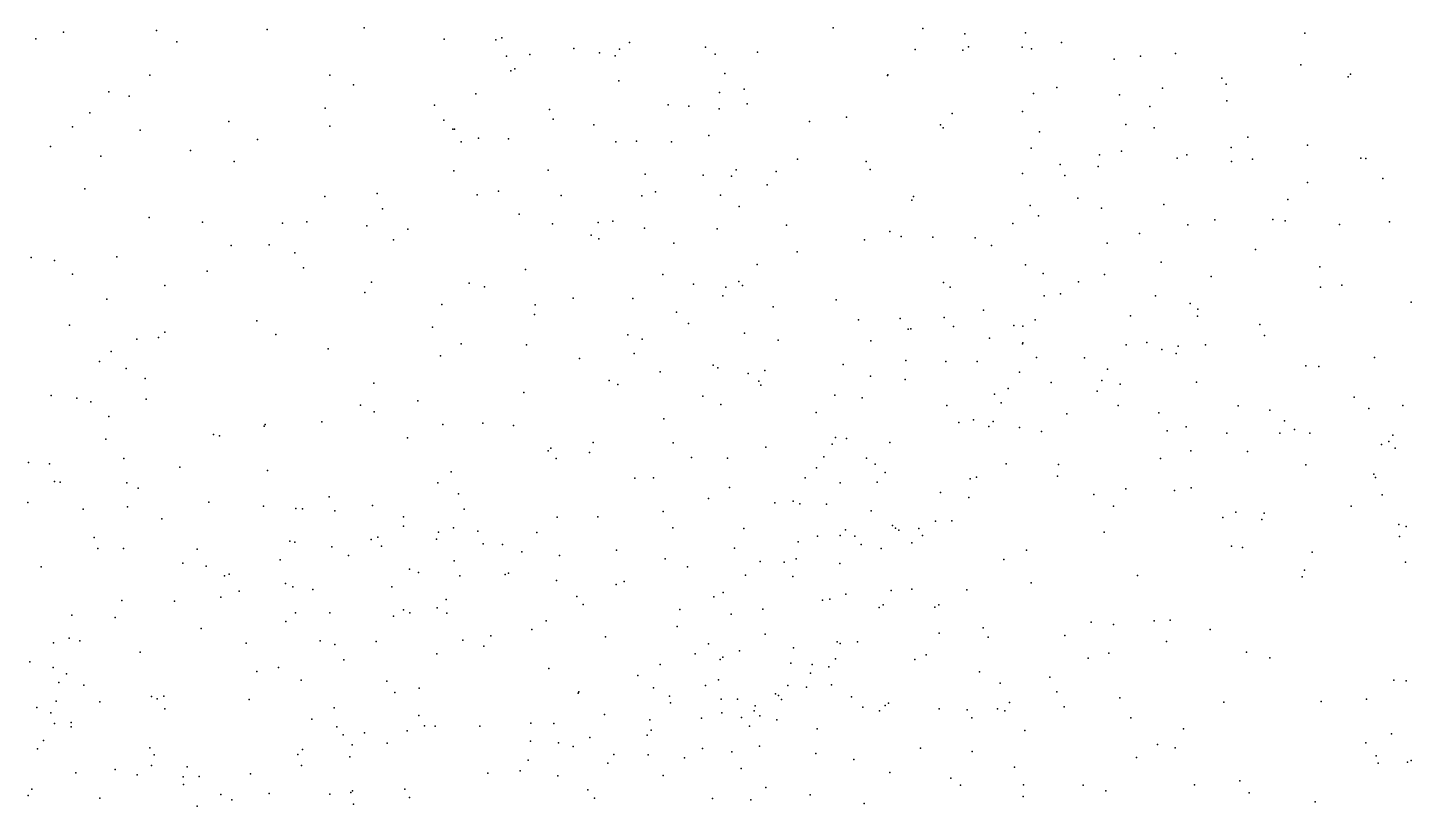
# Model space of a CAD drawing. Header units: metres. Extents: x -23.9 to 23.9, y -28.5 to 28.5.
# Drawn here: x -2.992 to -1.504, y 4.207 to 5.045 of the extents above; entities that cross this region are included whole.
import ezdxf

# ---------------------------------------------------------------- set-up
doc = ezdxf.new("R2010")
doc.units = ezdxf.units.M

msp = doc.modelspace()

# ---------------------------------------------------------------- linework, layer by layer
for p in [(-2.6303, 5.0445, 26.0972), (-2.1259, 5.0445, 13.291), (-2.9836, 5.0326, 15.4982), (-2.9538, 5.0396, 13.2194), (-2.8535, 5.0414, 29.0589), (-2.7346, 5.0427, 26.0524), (-2.5444, 5.0321, 26.1742), (-2.4888, 5.0315, 25.4681), (-2.4824, 5.0335, 26.2348), (-2.0294, 5.0438, 27.9517), (-1.9844, 5.038, 7.3888), (-1.9193, 5.0388, 26.009), (-1.6188, 5.0387, 25.9823), (-2.8318, 5.0292, 15.2661), (-2.4521, 5.0157, 25.6023), (-2.405, 5.0221, 13.1261), (-2.3774, 5.0175, 26.4357), (-2.3558, 5.0213, 5.0387), (-2.345, 5.0287, 27.9894), (-2.2631, 5.0236, 13.184), (-2.2529, 5.016, 28.6071), (-2.2075, 5.0181, 25.9005), (-2.0376, 5.021, 25.9869), (-1.9866, 5.0202, 26.6978), (-1.9806, 5.0239, 13.4735), (-1.9226, 5.0237, 13.8946), (-1.9128, 5.0216, 13.8111), (-1.8804, 5.0287, 14.9132), (-1.7579, 5.0166, 14.5215), (-2.4773, 5.0138, 25.1603), (-2.4682, 5.0004, 26.3122), (-2.3604, 5.0144, 17.7452), (-1.8239, 5.0106, 14.242), (-1.7956, 5.0139, 26.0225), (-1.623, 5.0046, 27.8182), (-2.8607, 4.9936, 15.3761), (-2.6674, 4.9934, 15.194), (-2.4727, 4.998, 28.9208), (-2.3564, 4.9873, 28.8042), (-2.2426, 4.9951, 26.5904), (-2.0676, 4.993, 26.6793), (-2.067, 4.9937, 12.2213), (-1.7081, 4.9902, 26.0152), (-1.5721, 4.9915, 24.7174), (-1.5695, 4.9947, 26.882), (-2.905, 4.9757, 15.4798), (-2.8832, 4.9708, 13.16), (-2.6419, 4.983, 26.1621), (-2.5102, 4.9734, 25.3551), (-2.2482, 4.9747, 28.1736), (-2.2217, 4.9784, 28.5065), (-1.9105, 4.9737, 14.9696), (-1.8854, 4.9802, 27.9101), (-1.8182, 4.9722, 26.7577), (-1.7718, 4.9794, 27.8787), (-1.7033, 4.9837, 12.5123), (-2.6724, 4.958, 13.1002), (-2.5548, 4.9611, 28.9834), (-2.4309, 4.9564, 25.6683), (-2.3034, 4.9615, 28.0478), (-2.2812, 4.9603, 25.8574), (-2.2486, 4.9574, 23.873), (-2.2184, 4.9627, 28.287), (-1.7853, 4.9597, 14.3332), (-1.7026, 4.9658, 24.6749), (-2.9252, 4.953, 29.075), (-2.7759, 4.9438, 26.1513), (-2.5447, 4.945, 26.3105), (-2.427, 4.946, 25.0161), (-2.1515, 4.9437, 13.2504), (-2.1115, 4.9483, 24.7229), (-2.0105, 4.9402, 26.7228), (-1.9979, 4.9524, 27.9017), (-1.9223, 4.9545, 13.9927), (-1.8112, 4.9403, 14.8218), (-2.944, 4.9379, 26.0831), (-2.8713, 4.9345, 13.2134), (-2.6671, 4.9387, 29.0362), (-2.5349, 4.9354, -19.8118), (-2.5331, 4.9354, 16.519), (-2.5072, 4.9259, 25.2629), (-2.3833, 4.94, 12.1015), (-2.2598, 4.9285, 28.6561), (-2.0076, 4.9369, 24.6848), (-1.904, 4.9327, 13.7311), (-1.7808, 4.937, -21.3626), (-1.6801, 4.9269, -13.4879), (-2.9675, 4.9169, 13.2068), (-2.817, 4.9123, 15.4118), (-2.7449, 4.9243, 15.2486), (-2.526, 4.9219, 13.0934), (-2.4752, 4.9251, 25.1248), (-2.3596, 4.9219, 15.2196), (-2.3374, 4.9225, 27.8849), (-2.2997, 4.9217, 26.5478), (-1.9129, 4.9151, 13.9184), (-1.8159, 4.9119, 14.2321), (-1.6978, 4.9157, 27.8012), (-1.6159, 4.9182, 25.9991), (-2.9134, 4.9063, 15.5576), (-2.7703, 4.9005, 13.1118), (-2.1642, 4.9033, 26.6317), (-2.0906, 4.9008, 27.8521), (-1.8818, 4.8974, 26.0329), (-1.8395, 4.9079, 24.6558), (-1.7559, 4.9041, 14.4264), (-1.7456, 4.9077, 14.5225), (-1.6977, 4.9007, 3.5659), (-1.6751, 4.903, 26.8683), (-1.5584, 4.9043, 24.7118), (-1.5533, 4.9037, 27.661), (-2.534, 4.8905, 11.0741), (-2.4323, 4.8914, 26.4814), (-2.3283, 4.8871, 28.785), (-2.2656, 4.8861, 28.095), (-2.2352, 4.885, 13.1834), (-2.2303, 4.8916, 13.551), (-2.1871, 4.89, 24.7589), (-2.0862, 4.892, 15.1324), (-1.9223, 4.8877, 24.6628), (-1.8767, 4.8857, 16.5963), (-1.841, 4.8951, 14.8864), (-1.5348, 4.8823, 7.7668), (-2.9308, 4.8712, 26.1842), (-2.6162, 4.8661, 15.2285), (-2.486, 4.8689, 25.5533), (-2.3169, 4.8682, 25.835), (-2.1969, 4.8757, 28.3907), (-1.6159, 4.878, 26.9522), (-2.6726, 4.8631, 26.3552), (-2.5087, 4.865, 25.4641), (-2.4186, 4.864, 25.7022), (-2.3316, 4.8638, 24.8727), (-2.2473, 4.8643, 15.2033), (-2.2269, 4.8522, 28.5748), (-2.0415, 4.859, 13.3565), (-2.0395, 4.8629, 4.7625), (-1.914, 4.8532, 14.0446), (-1.8628, 4.8613, 17.6529), (-1.7705, 4.8543, 27.7833), (-1.6371, 4.8597, 27.6966), (-2.8616, 4.8406, 13.144), (-2.6106, 4.8497, 29.0217), (-2.4637, 4.8441, 25.0832), (-2.3628, 4.8366, 26.5236), (-1.905, 4.8424, 27.8081), (-1.8375, 4.8505, 26.8382), (-1.7156, 4.8381, 26.921), (-1.653, 4.8384, 24.6786), (-1.6397, 4.837, 26.0088), (-2.8043, 4.8353, 26.3217), (-2.7182, 4.8342, 13.0996), (-2.6921, 4.8359, 15.2585), (-2.6274, 4.8316, -17.745), (-2.5835, 4.8278, 26.4378), (-2.4277, 4.8336, 28.9), (-2.3863, 4.8216, 24.9526), (-2.3787, 4.8352, 13.122), (-2.3289, 4.829, 28.0012), (-2.2508, 4.8283, 25.8854), (-2.176, 4.8322, 25.9381), (-2.0651, 4.8254, 26.7258), (-1.9328, 4.834, 15.009), (-1.7965, 4.8232, 14.7874), (-1.7444, 4.8327, 26.0284), (-1.5813, 4.8331, 27.5879), (-1.5276, 4.8357, 27.5045), (-2.7732, 4.8103, 15.4359), (-2.7326, 4.8109, 15.3333), (-2.5989, 4.8166, 13.0882), (-2.378, 4.8176, 4.3828), (-2.2972, 4.8127, 27.818), (-2.0921, 4.8164, 3.6645), (-2.0529, 4.8199, 24.6991), (-2.0188, 4.8192, 27.7899), (-1.9733, 4.8187, 26.8268), (-1.9557, 4.8102, 26.0207), (-1.8312, 4.8128, 14.2106), (-2.9885, 4.7974, 15.6825), (-2.9635, 4.7942, 26.1929), (-2.8964, 4.7983, 15.6148), (-2.7049, 4.8025, 29.0493), (-2.1645, 4.8035, 27.781), (-1.7731, 4.7925, 14.365), (-1.6716, 4.8061, 26.9925), (-2.9441, 4.7794, 29.0732), (-2.7992, 4.7829, 17.5791), (-2.6956, 4.7864, 26.4603), (-2.4569, 4.7846, 26.4929), (-2.3092, 4.7792, 15.2091), (-2.2077, 4.7899, 28.4096), (-1.919, 4.7894, 13.623), (-1.9003, 4.7803, 26.8657), (-1.8343, 4.7791, 26.9305), (-1.7196, 4.7769, 27.6467), (-1.6026, 4.7874, 27.5164), (-2.8446, 4.7675, 26.3921), (-2.6225, 4.7708, 8.5821), (-2.5174, 4.7698, 13.1003), (-2.501, 4.7658, 25.4331), (-2.276, 4.7687, 26.5641), (-2.2414, 4.7657, 28.588), (-2.2275, 4.7718, 28.2058), (-2.2234, 4.7673, 24.7966), (-2.0073, 4.7705, 13.424), (-2.0002, 4.7655, 27.7269), (-1.8621, 4.7712, 14.901), (-1.602, 4.7655, 27.4341), (-1.5789, 4.7677, 27.3115), (-2.907, 4.7528, 26.3355), (-2.6297, 4.7599, 15.2256), (-2.5469, 4.7471, 26.4841), (-2.4054, 4.7538, 28.866), (-2.3415, 4.7533, 27.8768), (-2.2446, 4.7561, 27.7815), (-2.1228, 4.7518, 25.9602), (-1.8989, 4.7562, 27.6949), (-1.8814, 4.7583, 14.15), (-1.7793, 4.7562, 26.0237), (-1.7421, 4.748, 13.2676), (-1.5042, 4.7495, 25.9448), (-2.447, 4.7363, 25.6195), (-2.4465, 4.7466, 25.0679), (-2.2943, 4.7387, 13.1634), (-2.1904, 4.7446, 26.6273), (-2.0065, 4.7328, 26.8291), (-1.9644, 4.741, 13.5109), (-1.8062, 4.7347, 14.291), (-1.7343, 4.7343, 27.5693), (-1.7339, 4.742, 27.0624), (-2.9471, 4.7247, -14.794), (-2.8446, 4.7172, 26.4608), (-2.7456, 4.7292, 15.4495), (-2.5569, 4.7225, 15.2032), (-2.2817, 4.7264, -22.8229), (-2.0986, 4.7305, 27.6864), (-2.0539, 4.7318, 15.0925), (-2.0454, 4.7205, 25.984), (-2.0425, 4.7206, 24.7072), (-1.9964, 4.7233, 8.6059), (-1.9315, 4.7242, 14.0284), (-1.9221, 4.7238, 13.8952), (-1.9086, 4.7306, 26.0169), (-1.667, 4.7255, 27.4712), (-2.8748, 4.7096, 5.6927), (-2.8516, 4.7116, 13.1577), (-2.7252, 4.7146, 13.1152), (-2.526, 4.7046, 28.9484), (-2.4557, 4.7034, 15.2117), (-2.3469, 4.7145, 25.7734), (-2.3313, 4.7097, 27.9867), (-2.2213, 4.716, 28.4711), (-2.185, 4.7087, 15.1673), (-2.0854, 4.7079, 26.7259), (-1.958, 4.7109, 27.6397), (-1.9225, 4.7046, 13.7038), (-1.9219, 4.7059, 24.6828), (-1.8109, 4.7035, 14.8443), (-1.7887, 4.7062, 14.7593), (-1.7549, 4.7021, 14.4823), (-1.7257, 4.7034, 27.1707), (-1.6622, 4.7137, 27.3582), (-2.9025, 4.6965, 29.0609), (-2.669, 4.6991, 26.5104), (-2.5481, 4.6917, 13.112), (-2.3986, 4.689, 25.6922), (-2.3398, 4.6941, 24.9145), (-1.9073, 4.6901, 14.983), (-1.8556, 4.6895, 27.5513), (-1.7725, 4.6987, 14.395), (-1.757, 4.6941, 14.6464), (-1.5437, 4.69, 24.7424), (-2.915, 4.6857, 26.4243), (-2.8861, 4.678, -12.6863), (-2.312, 4.6744, 27.7974), (-2.255, 4.6816, 28.6039), (-2.2501, 4.6789, 26.6058), (-2.2173, 4.6729, 13.235), (-2.1994, 4.6759, 25.8877), (-2.1151, 4.6824, 24.7477), (-2.0478, 4.6866, 7.3719), (-2.0048, 4.6857, 13.4578), (-1.9712, 4.6855, 26.9149), (-1.9255, 4.6742, 13.783), (-1.8308, 4.6775, 27.1314), (-1.6175, 4.681, 25.9736), (-1.6036, 4.6804, 17.2301), (-2.8659, 4.6674, 15.6283), (-2.62, 4.6623, 23.6096), (-2.3668, 4.6653, 15.2136), (-2.3576, 4.6611, 28.782), (-2.2058, 4.6646, 28.0983), (-2.2037, 4.6603, 28.534), (-2.0858, 4.67, -14.378), (-2.0484, 4.6663, -15.5329), (-1.8917, 4.6631, 14.1762), (-1.8372, 4.6653, 24.6873), (-1.8174, 4.6612, 27.2485), (-1.7352, 4.6635, 14.869), (-2.9671, 4.6491, 26.3536), (-2.9395, 4.6463, 15.6909), (-2.8647, 4.645, 26.574), (-2.5726, 4.6434, 15.1767), (-2.4587, 4.6523, 25.133), (-2.2661, 4.6485, 15.203), (-2.1241, 4.6493, 13.3147), (-2.0948, 4.6465, 15.1501), (-1.9526, 4.6505, 14.0994), (-1.9378, 4.6567, 27.5113), (-1.842, 4.6536, 27.4334), (-1.5658, 4.6473, 14.8576), (-2.9241, 4.6424, 4.5418), (-2.6342, 4.6387, 28.9837), (-2.6197, 4.6316, 13.1322), (-2.2468, 4.6394, 27.9598), (-2.1442, 4.6308, 28.1615), (-2.0037, 4.6384, 24.7223), (-1.9452, 4.6412, 26.9851), (-1.8747, 4.6294, 25.9881), (-1.8194, 4.6385, 18.4735), (-1.7757, 4.6306, 14.9454), (-1.6905, 4.6381, 14.7856), (-1.6563, 4.6335, 14.8897), (-1.5498, 4.6353, 14.7044), (-1.5132, 4.6385, 14.9705), (-2.9048, 4.6267, 13.2163), (-2.7379, 4.6163, 26.5478), (-2.7369, 4.6178, 15.4636), (-2.6757, 4.6209, 15.2976), (-2.5459, 4.6181, 24.1769), (-2.5026, 4.6193, 25.3506), (-2.4698, 4.6169, 25.5333), (-2.308, 4.6241, 28.7007), (-1.9908, 4.6201, 13.5472), (-1.9752, 4.623, 15.0828), (-1.9585, 4.6157, 13.6645), (-1.954, 4.6212, 13.8675), (-1.9256, 4.6148, 27.406), (-1.7465, 4.6153, 24.7131), (-1.6406, 4.6219, -18.3328), (-2.9081, 4.6022, 12.9746), (-2.7923, 4.6072, 29.0185), (-2.7859, 4.6059, -20.1386), (-2.5838, 4.6036, 26.535), (-2.3839, 4.5987, 25.006), (-2.2982, 4.5982, 11.117), (-2.1234, 4.604, 27.6113), (-2.1115, 4.6029, 25.9136), (-2.065, 4.5985, 27.5475), (-1.9019, 4.6103, 27.3223), (-1.7669, 4.6111, 18.1377), (-1.7027, 4.6085, 14.5395), (-1.6457, 4.6087, 24.7344), (-1.6299, 4.6127, 15.0282), (-1.6132, 4.6088, 14.64), (-1.5285, 4.5997, 4.6178), (-1.5242, 4.6066, 14.6046), (-2.4324, 4.5895, 13.1627), (-2.4297, 4.5925, 28.8226), (-2.3879, 4.5878, 26.577), (-2.1985, 4.5936, 15.198), (-2.136, 4.5833, 24.7981), (-2.1271, 4.5969, 28.0649), (-1.7412, 4.5895, 15.0117), (-1.6804, 4.5889, 3.8519), (-1.5364, 4.5964, -20.7462), (-1.5214, 4.5926, 15.1202), (-2.9912, 4.5772, 15.7369), (-2.9688, 4.5755, 13.2443), (-2.8889, 4.5815, 15.6639), (-2.8286, 4.5722, 26.5992), (-2.7342, 4.5685, 13.1684), (-2.4237, 4.5814, 25.6212), (-2.2784, 4.5826, 27.8402), (-2.2396, 4.5818, 24.8744), (-2.1439, 4.5712, 27.9767), (-2.09, 4.5817, 28.3068), (-2.0807, 4.5753, 28.19), (-1.9398, 4.5758, 12.3434), (-1.8836, 4.5751, 15.033), (-1.774, 4.5814, 14.437), (-1.6175, 4.5746, 15.1393), (-2.9634, 4.5568, 26.5762), (-2.9573, 4.5561, 7.5171), (-2.8854, 4.5551, 29.0086), (-2.5512, 4.5551, 28.903), (-2.5366, 4.5672, 15.1601), (-2.3394, 4.5604, 13.2138), (-2.3191, 4.5607, 24.9509), (-2.1562, 4.5605, 26.7295), (-2.1185, 4.5554, 13.3808), (-2.0787, 4.5561, 26.8308), (-2.07, 4.5664, 3.9791), (-1.9786, 4.5596, 27.0732), (-1.9717, 4.5613, 27.2356), (-1.8847, 4.5624, 14.2465), (-1.5446, 4.5647, 24.7932), (-1.5426, 4.5611, 14.5052), (-2.8733, 4.5496, -15.8121), (-2.668, 4.5401, -15.2486), (-2.529, 4.5433, 13.1728), (-2.26, 4.5384, 13.27), (-2.2375, 4.5502, 25.8252), (-2.0105, 4.5448, 24.7431), (-1.9799, 4.5395, 14.1185), (-1.8456, 4.5428, 25.971), (-1.8113, 4.5487, 7.6066), (-1.7588, 4.5471, 25.961), (-1.7408, 4.5497, 15.1177), (-1.5357, 4.5425, 25.8828), (-2.9922, 4.5341, 26.4433), (-2.9326, 4.527, 17.2618), (-2.8847, 4.5295, 13.22), (-2.7975, 4.5344, 15.5554), (-2.7387, 4.5302, 28.9717), (-2.7038, 4.5277, 15.3995), (-2.6967, 4.5273, 16.4309), (-2.6617, 4.5253, 15.2861), (-2.6215, 4.5308, 15.2086), (-2.5229, 4.527, 25.3918), (-2.3089, 4.5245, 15.2387), (-2.1887, 4.5336, 13.3277), (-2.1689, 4.5357, 13.4539), (-2.1617, 4.5325, 25.8869), (-2.133, 4.5323, 16.4765), (-2.0852, 4.525, 28.0224), (-1.8244, 4.5301, 15.082), (-1.6929, 4.5236, 14.4607), (-1.5688, 4.5303, 15.2182), (-2.8481, 4.5166, 8.1615), (-2.5882, 4.5187, 4.9762), (-2.5881, 4.5088, 7.49), (-2.4227, 4.5182, 13.2092), (-2.3789, 4.5186, 25.7442), (-2.062, 4.5094, 27.4245), (-2.0159, 4.5141, 27.311), (-1.9982, 4.5145, 13.7956), (-1.707, 4.5181, 24.7459), (-1.6651, 4.5157, 16.904), (-1.6626, 4.5228, 15.2095), (-1.5177, 4.5105, 8.6694), (-2.9207, 4.4965, 26.6608), (-2.6227, 4.4944, 28.9156), (-2.6158, 4.497, 25.9417), (-2.5527, 4.4947, -14.6754), (-2.5503, 4.5021, 26.5946), (-2.5342, 4.5067, 25.2807), (-2.508, 4.5032, 25.5423), (-2.4447, 4.5019, 15.2323), (-2.2985, 4.507, 26.6656), (-2.222, 4.506, 27.8143), (-2.1429, 4.498, 24.7781), (-2.1183, 4.4987, 27.5118), (-2.1126, 4.5047, 15.2264), (-2.1027, 4.4979, 27.9373), (-2.0588, 4.5066, 13.5373), (-2.0555, 4.5044, 25.9473), (-2.034, 4.5062, 28.3153), (-2.0298, 4.4985, 13.622), (-1.8345, 4.5023, 14.3286), (-1.5168, 4.4975, 14.4108), (-1.5098, 4.5084, -21.3678), (-2.9169, 4.4846, 28.9587), (-2.8892, 4.4847, 15.6543), (-2.8099, 4.4841, 28.9499), (-2.7103, 4.4927, 13.2045), (-2.7049, 4.4916, 13.2481), (-2.665, 4.4865, 26.0128), (-2.6116, 4.4873, 25.8515), (-2.5023, 4.4897, 25.9752), (-2.4814, 4.489, 25.0692), (-2.4606, 4.4812, 25.9006), (-2.359, 4.483, 13.2602), (-2.232, 4.4849, 26.7294), (-2.1637, 4.4917, 26.7908), (-2.096, 4.489, 28.5394), (-2.0744, 4.4847, 14.0724), (-2.0412, 4.4909, 13.9648), (-1.9179, 4.4829, 15.1978), (-1.6975, 4.487, 25.9298), (-1.6857, 4.4858, 18.7635), (-1.6108, 4.4806, 15.2806), (-2.9776, 4.465, 26.5202), (-2.8254, 4.469, 25.1289), (-2.8002, 4.4656, 13.2283), (-2.7208, 4.4723, 25.8292), (-2.6471, 4.477, 26.6152), (-2.5337, 4.4713, 15.2175), (-2.4204, 4.4772, 24.9687), (-2.3067, 4.4736, 25.8775), (-2.2825, 4.465, 24.8376), (-2.2044, 4.4707, 15.2685), (-2.1785, 4.4698, -21.768), (-2.1658, 4.4736, 18.6531), (-2.1188, 4.4685, 13.4673), (-1.9426, 4.4729, 24.7233), (-1.5103, 4.4701, 25.8113), (-2.7806, 4.4554, 15.5147), (-2.7754, 4.4572, 26.6571), (-2.5817, 4.4623, 26.1688), (-2.572, 4.4589, 25.3805), (-2.5273, 4.4552, 25.6895), (-2.4786, 4.4566, 26.1514), (-2.4751, 4.458, 25.7631), (-2.4235, 4.4501, 26.6526), (-2.2202, 4.4558, 27.5755), (-2.1692, 4.4544, 28.6615), (-1.7987, 4.4555, 15.2277), (-1.6217, 4.4542, 24.8112), (-1.6192, 4.4613, 25.8845), (-2.7649, 4.4386, 5.3302), (-2.715, 4.447, 17.5917), (-2.707, 4.4435, 2.7118), (-2.6856, 4.4404, 26.2005), (-2.6004, 4.4434, 13.2357), (-2.3594, 4.4458, 24.8798), (-2.3507, 4.4491, 26.0042), (-2.2441, 4.4374, 28.7378), (-2.1123, 4.4355, 26.9298), (-2.0636, 4.4396, 27.0649), (-2.0415, 4.4411, 24.7314), (-1.9822, 4.4403, 28.2017), (-1.913, 4.4479, 14.1866), (-2.8908, 4.4288, 13.1763), (-2.8342, 4.4282, 15.5857), (-2.7844, 4.4324, 15.7611), (-2.5518, 4.4209, 2.2044), (-2.5422, 4.4297, 26.2484), (-2.4016, 4.4332, 28.8278), (-2.3949, 4.4244, 26.1863), (-2.2543, 4.4328, 25.9475), (-2.2017, 4.4195, 13.4289), (-2.1376, 4.4292, 25.9479), (-2.1297, 4.4301, 15.2856), (-2.0764, 4.4211, 13.669), (-2.0723, 4.4242, 27.2673), (-2.0165, 4.4214, 28.0108), (-2.0122, 4.424, 14.1299), (-2.9448, 4.413, 15.6832), (-2.8982, 4.4103, 24.2321), (-2.7147, 4.406, 15.3885), (-2.7041, 4.4156, 28.8854), (-2.6672, 4.4156, 25.6013), (-2.5989, 4.4118, 25.2915), (-2.5879, 4.4186, 25.5461), (-2.5812, 4.4154, 25.1838), (-2.5416, 4.4153, 25.0868), (-2.4346, 4.407, 15.3001), (-2.2907, 4.4192, 13.3432), (-2.2357, 4.4142, 26.0477), (-1.8484, 4.4054, 24.7331), (-1.7806, 4.407, 15.3011), (-1.7637, 4.4077, 14.2922), (-2.8055, 4.3986, 25.6817), (-2.4941, 4.3908, 13.2712), (-2.4499, 4.3975, 24.9308), (-2.3708, 4.3898, 26.7294), (-2.2939, 4.4007, 27.6528), (-2.1992, 4.3927, 27.7329), (-2.0118, 4.3936, 28.487), (-1.9647, 4.3995, 28.3025), (-1.8768, 4.3911, 15.2661), (-1.8244, 4.4028, 13.0814), (-1.7204, 4.3977, 17.8246), (-2.9644, 4.3831, 26.5334), (-2.9475, 4.3883, 25.9007), (-2.9362, 4.3853, 28.8939), (-2.7571, 4.3829, 26.2921), (-2.6777, 4.3855, 15.2969), (-2.6618, 4.3813, 26.6943), (-2.6174, 4.3847, 25.4644), (-2.5242, 4.386, 26.6881), (-2.5015, 4.3795, 28.8661), (-2.26, 4.3822, 24.7786), (-2.1685, 4.378, -17.4109), (-2.1218, 4.3843, 27.3339), (-2.1183, 4.3826, 13.9201), (-2.0999, 4.3842, 13.8064), (-1.9592, 4.3892, 25.9783), (-1.7674, 4.3847, 24.7513), (-2.99, 4.3628, 25.9812), (-2.8712, 4.3732, 26.2248), (-2.6521, 4.3648, 26.3463), (-2.5522, 4.3715, 26.3426), (-2.2742, 4.3713, 26.1926), (-2.2475, 4.3654, -23.1891), (-2.2447, 4.368, 15.3275), (-2.2267, 4.3745, 27.486), (-2.1716, 4.3613, 13.5793), (-2.1487, 4.3599, 26.0462), (-2.1236, 4.366, 24.7208), (-2.0383, 4.3654, 28.5646), (-2.0258, 4.3704, 27.9331), (-1.8516, 4.3668, 25.9733), (-1.8294, 4.3721, 12.7042), (-1.6813, 4.3733, 24.7818), (-1.6565, 4.3672, -14.8564), (-2.9647, 4.3566, 26.4256), (-2.9505, 4.3499, 26.6255), (-2.7459, 4.3526, 26.7458), (-2.7224, 4.3567, 10.8784), (-2.4319, 4.3557, 26.3387), (-2.3362, 4.3482, 15.3328), (-2.3119, 4.3598, 26.8059), (-2.1502, 4.3507, 27.0678), (-2.1306, 4.3574, 27.229), (-1.9687, 4.3522, 28.0577), (-1.8929, 4.3464, 14.1785), (-2.9587, 4.3405, 13.1352), (-2.9318, 4.3379, -18.1762), (-2.6981, 4.3431, 25.5104), (-2.6059, 4.3419, 15.2638), (-2.5713, 4.3344, 26.74), (-2.3996, 4.3307, 18.4019), (-2.3191, 4.335, 27.5102), (-2.2634, 4.3374, 13.4815), (-2.2492, 4.3436, 26.8871), (-2.1748, 4.3375, 11.9643), (-2.1545, 4.3355, 13.7545), (-2.1278, 4.3381, 28.7016), (-1.9463, 4.3399, 28.1511), (-1.8856, 4.3306, 24.702), (-1.523, 4.343, 15.415), (-1.5098, 4.3423, 25.798), (-2.9616, 4.3205, 26.729), (-2.9147, 4.3198, 27.4719), (-2.8592, 4.3257, 26.8505), (-2.853, 4.323, 26.3205), (-2.8459, 4.326, 15.5463), (-2.754, 4.3223, 15.3878), (-2.5974, 4.33, 25.1411), (-2.4002, 4.3293, 13.4003), (-2.302, 4.3258, 26.3043), (-2.3008, 4.3189, 28.8294), (-2.2465, 4.3227, 27.6693), (-2.229, 4.3227, 26.9712), (-2.21, 4.3154, 24.7317), (-2.188, 4.3283, 26.1503), (-2.1849, 4.3268, 13.6693), (-2.1814, 4.3223, 15.7679), (-2.1063, 4.3251, 15.3203), (-2.07, 4.316, 19.5881), (-2.0666, 4.3185, 26.0546), (-1.9364, 4.319, 28.3037), (-1.8178, 4.324, 15.3459), (-1.7057, 4.3193, 14.2595), (-1.6011, 4.3203, 25.878), (-1.5524, 4.3227, 14.2598), (-2.9825, 4.3139, 26.8131), (-2.9672, 4.308, 26.8966), (-2.8448, 4.3122, 3.547), (-2.6866, 4.3013, 13.2232), (-2.6627, 4.3133, 12.7347), (-2.5717, 4.3051, 26.4328), (-2.372, 4.3061, 26.8461), (-2.3231, 4.3006, 27.6073), (-2.2677, 4.3022, 19.2161), (-2.2458, 4.3081, 27.3676), (-2.2244, 4.3029, 13.9315), (-2.2109, 4.3101, 27.2903), (-2.2048, 4.3049, 13.8292), (-2.1864, 4.3006, -16.0453), (-2.0941, 4.314, 27.8038), (-2.076, 4.31, 14.0099), (-2.0118, 4.3122, 14.0901), (-1.9817, 4.3111, 27.9811), (-1.977, 4.3025, 28.4923), (-1.9492, 4.3123, 28.4045), (-1.9413, 4.31, 15.2856), (-1.8777, 4.3144, 7.9827), (-1.8058, 4.3027, 14.2141), (-2.9634, 4.2964, 28.8281), (-2.9455, 4.2977, 27.0363), (-2.9455, 4.293, 27.2663), (-2.6597, 4.2928, 24.7647), (-2.63, 4.2865, 7.8908), (-2.5842, 4.2885, 13.273), (-2.5656, 4.294, 28.9037), (-2.5538, 4.2935, 25.014), (-2.506, 4.2937, 13.3299), (-2.451, 4.297, 26.8186), (-2.4264, 4.2966, 26.4171), (-2.3216, 4.2894, 24.777), (-2.2158, 4.2938, 27.2018), (-2.1433, 4.2909, 15.3371), (-1.9199, 4.2891, 28.2255), (-1.7492, 4.2907, -22.6346), (-2.9753, 4.2784, 25.6352), (-2.6529, 4.2844, 26.4462), (-2.6433, 4.2736, 25.2537), (-2.6056, 4.2755, 26.8247), (-2.4515, 4.2775, 24.8684), (-2.4212, 4.2757, 15.3485), (-2.4056, 4.2718, 27.5155), (-2.3876, 4.2813, 16.6051), (-2.326, 4.284, 27.4156), (-2.2053, 4.272, -22.5307), (-1.7772, 4.274, 25.9857), (-1.5532, 4.2758, 12.7151), (-1.5255, 4.2853, -19.0768), (-2.9816, 4.2693, 15.6483), (-2.8607, 4.2702, 27.371), (-2.8563, 4.2629, 25.5098), (-2.7016, 4.2632, 25.4042), (-2.6967, 4.2684, 26.8537), (-2.6459, 4.2608, 28.9109), (-2.4539, 4.2572, 28.9026), (-2.3617, 4.2633, 13.5491), (-2.325, 4.2629, 8.3171), (-2.2857, 4.2595, 27.2924), (-2.2666, 4.2698, 13.6684), (-2.235, 4.2659, 26.3267), (-2.1445, 4.2641, 27.7291), (-2.1039, 4.2579, 26.1516), (-2.032, 4.2701, 28.6113), (-1.9763, 4.2666, 26.0232), (-1.7997, 4.2598, 15.5781), (-1.7583, 4.2702, 24.7119), (-1.5419, 4.2619, 13.0703), (-1.5043, 4.2569, 24.8629), (-2.9403, 4.2435, 26.4853), (-2.8982, 4.2471, 15.5621), (-2.8744, 4.2412, 27.1583), (-2.8589, 4.2512, 28.8588), (-2.8205, 4.2498, 26.4292), (-2.7526, 4.2423, 26.9423), (-2.6979, 4.2513, 15.2872), (-2.4974, 4.2432, 27.4515), (-2.4626, 4.2455, 26.9117), (-2.3684, 4.2538, 28.877), (-2.3089, 4.2408, 15.3685), (-2.2248, 4.2481, 12.5723), (-2.065, 4.2439, 15.3335), (-1.9308, 4.2495, 28.0697), (-1.5397, 4.254, 15.4687), (-1.5083, 4.2548, 14.1887), (-2.8251, 4.2392, 27.5641), (-2.8246, 4.2311, 27.2508), (-2.8079, 4.2394, 15.4229), (-2.4222, 4.2402, 13.4875), (-2.1984, 4.2279, 15.3632), (-1.9994, 4.2379, 27.9025), (-1.989, 4.2304, 24.6649), (-1.9211, 4.2305, 28.3749), (-1.8571, 4.2304, 26.0147), (-1.7372, 4.2305, 18.9957), (-1.6887, 4.2349, 14.2202), (-2.9918, 4.2193, 27.5364), (-2.9878, 4.2259, 26.7558), (-2.9146, 4.2164, 27.6131), (-2.7843, 4.2202, 15.3343), (-2.7727, 4.2143, 27.082), (-2.7324, 4.2211, 27.3608), (-2.6673, 4.2205, 25.3224), (-2.6447, 4.2224, 27.4896), (-2.6428, 4.2243, -16.2359), (-2.5867, 4.2259, 26.9257), (-2.5815, 4.217, 27.4129), (-2.3897, 4.2251, 27.0308), (-2.3827, 4.2163, 27.1271), (-2.2557, 4.2159, 28.8326), (-2.2146, 4.2146, 13.9698), (-2.1506, 4.2199, 28.7587), (-1.9218, 4.218, 15.344), (-1.8329, 4.2241, 17.3006), (-1.6785, 4.2219, 24.7328), (-1.6075, 4.2122, 12.9726), (-2.8101, 4.2075, 25.4454), (-2.6417, 4.2099, 25.1805), (-2.0926, 4.2107, 12.9045)]:
    msp.add_point(p)

doc.saveas('drawing.dxf')
